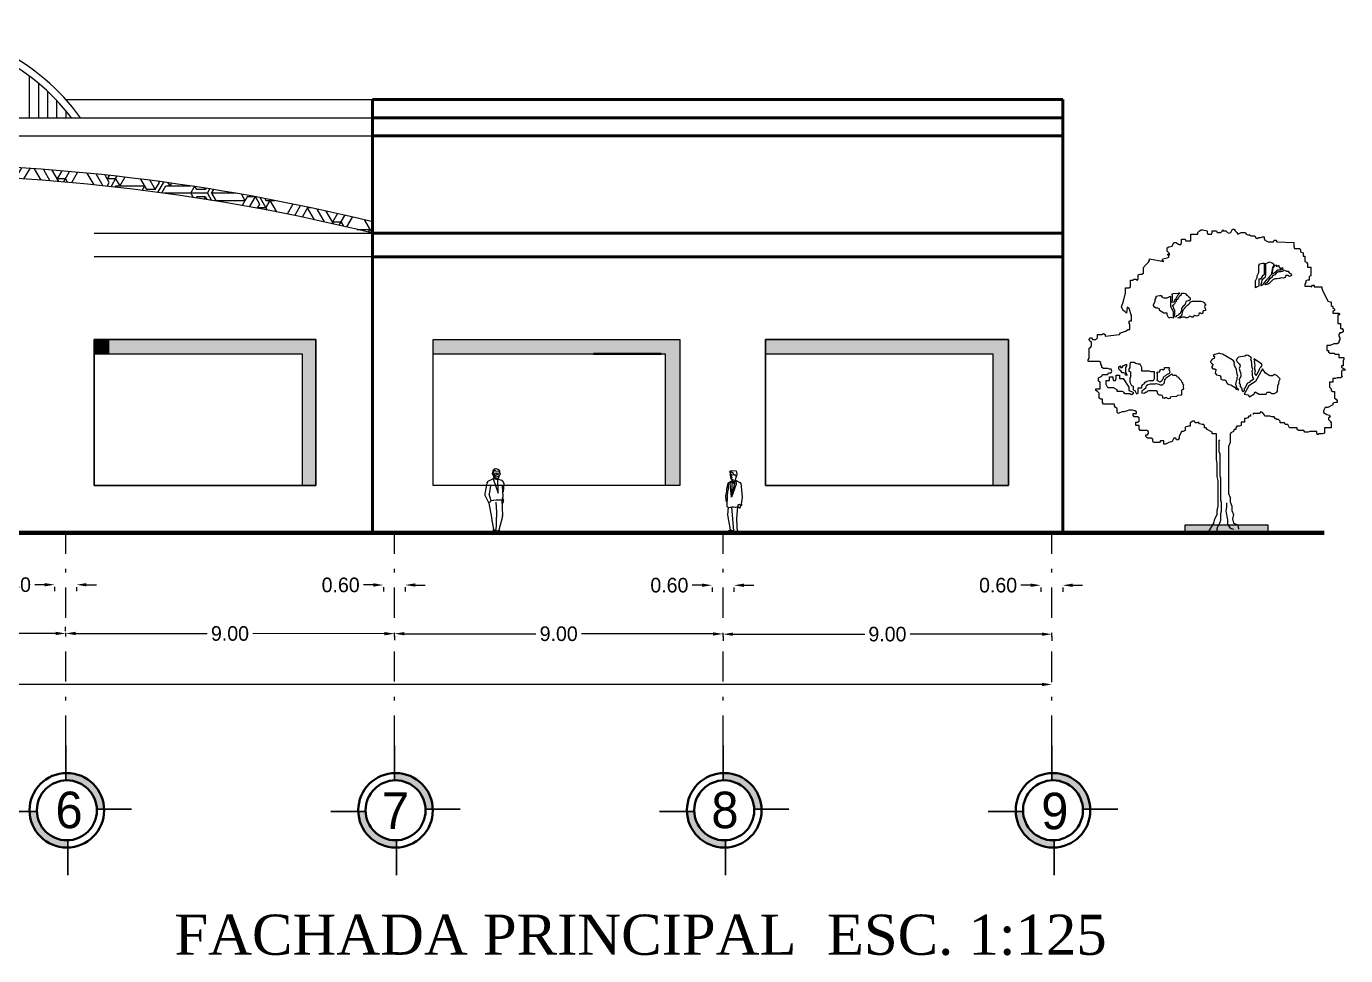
# Model space of a CAD drawing. Header units: millimetres. Extents: x 202 to 406, y -88 to 148.
# Drawn here: x 283.38 to 319.5, y -57.36 to -31.92 of the extents above; entities that cross this region are included whole.
import ezdxf

# ---------------------------------------------------------------- set-up
doc = ezdxf.new("R2010")
doc.units = ezdxf.units.MM
doc.header["$LTSCALE"] = 0.065
doc.linetypes.add('DASHDOT', pattern=[25.4, 12.7, -6.35, 0, -6.35])
doc.layers.get('0').update_dxf_attribs({"lineweight": 0})
doc.layers.add('ARBOLES', color=1, linetype='Continuous')
for name, color, linetype, lineweight in [('boyas', 50, 'Continuous', 30), ('cajon', 6, 'Continuous', 13), ('ejes', 1, 'DASHDOT', 0), ('escaleras', 90, 'Continuous', 25), ('frente', 7, 'Continuous', 53), ('LINEA DE TIERRA', 183, 'Continuous', 90), ('MUEBLE-1', 5, 'Continuous', 15), ('muebles', 140, 'Continuous', 0), ('muros', 50, 'Continuous', 40)]:
    doc.layers.add(name, color=color, linetype=linetype, lineweight=lineweight)
doc.dimstyles.get("Standard").update_dxf_attribs({"dimtxt": 0.4, "dimasz": 0.2725, "dimexe": 0.18, "dimexo": 0.0625, "dimgap": 0.09, "dimtad": 0, "dimtih": 1, "dimtoh": 1, "dimzin": 0, "dimdsep": 46, "dimtxsty": 'Standard', "dimcen": 0.283, "dimadec": 0, "dimazin": 0, "dimtfac": 1, "dimtofl": 0, "dimtmove": 0, "dimatfit": 3, "dimfxl": 1, "dimtolj": 1, "dimtzin": 0, "dimarcsym": 0})

# ---------------------------------------------------------------- blocks, each defined once
blk = doc.blocks.new('Eschum02')
at = {"color": 0, "linetype": 'ByBlock'}
for p, q in [((-0.112, 1.676), (-0.076, 1.698)), ((-0.098, 1.624), (-0.112, 1.676)), ((-0.103, 1.597), (-0.091, 1.502)), ((-0.067, 1.672), (-0.095, 1.631)), ((-0.081, 1.595), (-0.061, 1.595)), ((-0.076, 1.698), (0.057, 1.69)), ((-0.076, 1.471), (-0.049, 1.455)), ((-0.061, 1.595), (-0.075, 1.511)), ((-0.075, 1.511), (-0.042, 1.507)), ((-0.047, 1.452), (-0.067, 0.97)), ((-0.05, 1.668), (-0.005, 1.587)), ((-0.049, 1.454), (-0.014, 1.454)), ((-0.005, 1.587), (0.048, 1.587)), ((0.039, 1.482), (0.035, 1.433)), ((0.06, 1.517), (0.039, 1.482)), ((0.048, 1.587), (0.048, 1.506)), ((0.057, 1.69), (0.079, 1.609)), ((0.078, 1.613), (0.061, 1.517)), ((-0.211, 1.094), (-0.219, 1.054)), ((-0.207, 1.14), (-0.211, 1.094)), ((-0.203, 1.193), (-0.207, 1.14)), ((-0.164, 1.355), (-0.203, 1.193)), ((-0.179, 1.091), (-0.183, 1.035)), ((-0.174, 1.133), (-0.179, 1.091)), ((-0.161, 1.196), (-0.171, 1.146)), ((-0.164, 1.359), (-0.045, 1.428)), ((-0.155, 1.353), (-0.162, 1.195)), ((-0.107, 1.342), (-0.049, 1.419)), ((-0.067, 0.97), (-0.107, 1.342)), ((0.037, 1.436), (-0.067, 0.97)), ((0.066, 1.327), (-0.067, 0.97)), ((-0.023, 1.368), (-0.053, 1.338)), ((-0.021, 1.381), (-0.048, 1.393)), ((-0.047, 1.414), (-0.03, 1.402)), ((0.038, 1.429), (-0.024, 1.398)), ((-0.023, 1.381), (0.014, 1.398)), ((0.012, 1.34), (-0.023, 1.368)), ((0.014, 1.398), (0.012, 1.34)), ((0.04, 1.435), (0.179, 1.368)), ((0.056, 1.426), (0.066, 1.327)), ((0.19, 1.352), (0.224, 0.972)), ((-0.219, 1.054), (-0.231, 1.008)), ((-0.231, 1.008), (-0.227, 0.968)), ((-0.227, 0.968), (-0.223, 0.922)), ((-0.223, 0.922), (-0.219, 0.882)), ((-0.219, 0.882), (-0.199, 0.843)), ((-0.187, 0.903), (-0.195, 0.854)), ((-0.195, 0.854), (-0.195, 0.714)), ((-0.183, 1), (-0.187, 0.951)), ((-0.187, 0.951), (-0.187, 0.903)), ((-0.183, 1.035), (-0.183, 1)), ((0.115, 0.777), (0.102, 0.707)), ((0.112, 0.772), (0.155, 0.772)), ((0.19, 0.749), (0.153, 0.77)), ((0.182, 0.693), (0.186, 0.749)), ((0.204, 0.743), (0.185, 0.743)), ((0.224, 0.972), (0.203, 0.777)), ((0.204, 0.78), (0.204, 0.743)), ((-0.195, 0.714), (-0.162, 0.7)), ((-0.162, 0.7), (-0.174, 0.491)), ((-0.174, 0.491), (-0.099, 0.076)), ((-0.162, 0.7), (-0.116, 0.693)), ((-0.116, 0.693), (-0.082, 0.7)), ((-0.082, 0.7), (-0.074, 0.707)), ((-0.07, 0.7), (-0.036, 0.707)), ((-0.07, 0.707), (-0.011, 0.041)), ((-0.036, 0.707), (-0.003, 0.707)), ((-0.003, 0.707), (0.031, 0.7)), ((0.031, 0.7), (0.064, 0.7)), ((0.064, 0.7), (0.09, 0.707)), ((0.079, 0.377), (0.106, 0.712)), ((0.098, 0.003), (0.079, 0.377)), ((0.105, 0.714), (0.092, 0.709)), ((0.102, 0.721), (0.153, 0.679)), ((0.153, 0.679), (0.178, 0.686)), ((-0.099, 0.072), (-0.158, 0.037)), ((-0.158, 0.037), (-0.154, 0.01)), ((-0.154, 0.01), (-0.091, 0.01)), ((-0.101, 0.075), (-0.009, 0.062)), ((-0.082, -0.004), (-0.078, 0.016)), ((0.094, 0.003), (-0.082, -0.004)), ((-0.078, 0.016), (-0.011, 0.043)), ((-0.012, 0.049), (0.097, 0.039))]:
    blk.add_line(p, q, dxfattribs=at)
for centre, radius, start, end in [((-0.053, 1.603), 0.05, 146.1208, 187.0254), ((-0.042, 1.508), 0.05, 187.0254, 227.2391), ((0.17, 1.35), 0.02, 5.0861, 64.0675)]:
    blk.add_arc(centre, radius, start, end, dxfattribs=at)
blk = doc.blocks.new('Eschum01')
at = {"color": 0, "linetype": 'ByBlock'}
for p, q in [((-0.106, 1.475), (-0.22, 1.424)), ((-0.127, 1.61), (-0.087, 1.519)), ((-0.124, 1.607), (-0.123, 1.666)), ((-0.118, 1.595), (-0.072, 1.716)), ((-0.087, 1.519), (-0.109, 1.475)), ((-0.109, 1.477), (0.025, 1.085)), ((-0.019, 1.455), (-0.106, 1.475)), ((-0.092, 1.61), (-0.059, 1.533)), ((-0.053, 1.5), (-0.085, 1.521)), ((-0.072, 1.723), (-0.041, 1.689)), ((-0.059, 1.533), (0.005, 1.542)), ((-0.056, 1.502), (-0.004, 1.48)), ((-0.048, 1.753), (-0.035, 1.755)), ((-0.038, 1.69), (0.039, 1.689)), ((-0.035, 1.755), (0.01, 1.741)), ((0.016, 1.461), (-0.019, 1.455)), ((-0.003, 1.48), (0.031, 1.488)), ((0.005, 1.542), (0.038, 1.536)), ((0.018, 1.485), (0.016, 1.461)), ((0.019, 1.474), (0.108, 1.437)), ((0.025, 1.085), (0.022, 1.471)), ((0.054, 1.574), (0.033, 1.492)), ((0.039, 1.682), (0.056, 1.705)), ((0.073, 1.651), (0.068, 1.632)), ((-0.282, 1.352), (-0.341, 1.063)), ((-0.183, 1.296), (-0.219, 1.052)), ((0.168, 0.987), (0.142, 1.289)), ((0.182, 1.359), (0.162, 1.117)), ((-0.337, 1.031), (-0.228, 0.811)), ((-0.228, 0.811), (-0.165, 0.877)), ((-0.228, 0.811), (-0.154, 0.42)), ((-0.165, 0.877), (-0.223, 1.053)), ((-0.173, 0.884), (-0.029, 0.901)), ((-0.029, 0.901), (0.133, 0.899)), ((-0.008, 0.566), (-0.026, 0.838)), ((0.127, 0.899), (0.149, 0.471)), ((0.133, 0.902), (0.168, 0.987)), ((0.165, 0.846), (0.136, 0.804)), ((0.15, 0.938), (0.169, 0.894)), ((-0.153, 0.398), (-0.099, 0.084)), ((-0.03, 0.009), (-0.01, 0.566)), ((0.148, 0.447), (0.046, 0.071)), ((-0.109, 0.044), (-0.121, 0.03)), ((-0.121, 0.03), (-0.12, 0.008)), ((-0.12, 0.008), (-0.019, 0.009)), ((-0.102, 0.083), (-0.033, 0.061)), ((0.045, 0.062), (-0.03, 0.035)), ((0.096, -0.001), (-0.03, 0.005)), ((0.045, 0.067), (0.111, 0.033))]:
    blk.add_line(p, q, dxfattribs=at)
for centre in [(-0.033, 1.604), (0.046, 1.607)]:
    blk.add_circle(centre, 0.0335, dxfattribs=at)
for centre, radius, start, end in [((-0.033, 1.664), 0.09, 99.8163, 178.7371), ((-0.017, 1.655), 0.09, 0, 72.0687), ((-0.195, 1.338), 0.09, 106.2476, 177.4886), ((0.093, 1.348), 0.09, 7.0196, 80.4359), ((-0.292, 1.053), 0.05, 168.5542, 206.2712), ((0.123, 0.874), 0.05, 326.3099, 23.6294), ((-0.065, 0.413), 0.09, 175.6294, 189.8778), ((0.059, 0.461), 0.09, 351.2106, 6.3054), ((-0.148, 0.076), 0.05, 320.1944, 9.8778), ((0.096, 0.019), 0.02, 270, 42.2542)]:
    blk.add_arc(centre, radius, start, end, dxfattribs=at)
blk = doc.blocks.new('*D74')
at = {"layer": 'cajon', "color": 0, "lineweight": -2}
for p, q in [((239.459, -49.875), (239.459, -49.758)), ((311.459, -49.875), (311.459, -49.758)), ((239.732, -49.938), (274.636, -49.938)), ((311.187, -49.938), (276.283, -49.938))]:
    blk.add_line(p, q, dxfattribs=at)
at = {"layer": 'cajon', "color": 0}
for points in [[(239.732, -49.892), (239.732, -49.983), (239.459, -49.938)], [(311.187, -49.892), (311.187, -49.983), (311.459, -49.938)]]:
    blk.add_solid(points, dxfattribs=at)
at = {"layer": 'Defpoints', "color": 0}
for p in [(239.459, -49.938), (311.459, -49.938), (311.459, -49.938)]:
    blk.add_point(p, dxfattribs=at)
at = {"layer": 'cajon', "color": 0, "insert": (275.459, -49.938), "char_height": 0.4, "attachment_point": 5}
blk.add_mtext('\\A1;72.00', dxfattribs=at)
blk = doc.blocks.new('*D73')
at = {"layer": 'cajon', "color": 0, "lineweight": -2}
for p, q in [((275.456, -48.471), (275.456, -48.354)), ((284.456, -48.478), (284.456, -48.361)), ((275.729, -48.534), (279.333, -48.537)), ((284.184, -48.54), (280.58, -48.538))]:
    blk.add_line(p, q, dxfattribs=at)
at = {"layer": 'cajon', "color": 0}
for points in [[(275.729, -48.488), (275.729, -48.579), (275.456, -48.534)], [(284.184, -48.495), (284.184, -48.586), (284.456, -48.541)]]:
    blk.add_solid(points, dxfattribs=at)
at = {"layer": 'Defpoints', "color": 0}
for p in [(275.456, -48.534), (275.456, -48.534), (284.456, -48.541)]:
    blk.add_point(p, dxfattribs=at)
at = {"layer": 'cajon', "color": 0, "insert": (279.956, -48.537), "char_height": 0.4, "attachment_point": 5}
blk.add_mtext('\\A1;9.00', dxfattribs=at)
blk = doc.blocks.new('*D79')
at = {"layer": 'cajon', "color": 0, "lineweight": -2}
for p, q in [((302.456, -48.617), (302.456, -48.741)), ((302.729, -48.561), (306.333, -48.561)), ((311.184, -48.561), (307.58, -48.561)), ((311.457, -48.617), (311.457, -48.741))]:
    blk.add_line(p, q, dxfattribs=at)
at = {"layer": 'cajon', "color": 0}
for points in [[(302.729, -48.516), (302.729, -48.607), (302.456, -48.561)], [(311.184, -48.516), (311.184, -48.607), (311.457, -48.561)]]:
    blk.add_solid(points, dxfattribs=at)
at = {"layer": 'Defpoints', "color": 0}
for p in [(302.456, -48.555), (311.457, -48.555), (311.457, -48.561)]:
    blk.add_point(p, dxfattribs=at)
at = {"layer": 'cajon', "color": 0, "insert": (306.956, -48.561), "char_height": 0.4, "attachment_point": 5}
blk.add_mtext('\\A1;9.00', dxfattribs=at)
blk = doc.blocks.new('*D65')
at = {"layer": 'cajon', "color": 0, "lineweight": -2}
for p, q in [((292.882, -47.214), (292.61, -47.214)), ((293.155, -47.277), (293.155, -47.394)), ((293.755, -47.277), (293.755, -47.395)), ((294.027, -47.215), (294.3, -47.215))]:
    blk.add_line(p, q, dxfattribs=at)
at = {"layer": 'cajon', "color": 0}
for points in [[(292.882, -47.168), (292.882, -47.259), (293.155, -47.214)], [(294.027, -47.169), (294.027, -47.26), (293.755, -47.215)]]:
    blk.add_solid(points, dxfattribs=at)
at = {"layer": 'Defpoints', "color": 0}
for p in [(293.155, -47.214), (293.155, -47.214), (293.755, -47.215)]:
    blk.add_point(p, dxfattribs=at)
at = {"layer": 'cajon', "color": 0, "insert": (291.986, -47.214), "char_height": 0.4, "attachment_point": 5}
blk.add_mtext('\\A1;0.60', dxfattribs=at)
blk = doc.blocks.new('*D80')
at = {"layer": 'cajon', "color": 0, "lineweight": -2}
for p, q in [((284.456, -48.478), (284.456, -48.361)), ((284.729, -48.541), (288.333, -48.544)), ((293.184, -48.548), (289.58, -48.545)), ((293.456, -48.61), (293.456, -48.728))]:
    blk.add_line(p, q, dxfattribs=at)
at = {"layer": 'cajon', "color": 0}
for points in [[(284.729, -48.495), (284.729, -48.586), (284.456, -48.541)], [(293.184, -48.502), (293.184, -48.593), (293.456, -48.548)]]:
    blk.add_solid(points, dxfattribs=at)
at = {"layer": 'Defpoints', "color": 0}
for p in [(284.456, -48.541), (284.456, -48.541), (293.456, -48.548)]:
    blk.add_point(p, dxfattribs=at)
at = {"layer": 'cajon', "color": 0, "insert": (288.956, -48.544), "char_height": 0.4, "attachment_point": 5}
blk.add_mtext('\\A1;9.00', dxfattribs=at)
blk = doc.blocks.new('*D66')
at = {"layer": 'cajon', "color": 0, "lineweight": -2}
for p, q in [((283.882, -47.207), (283.61, -47.207)), ((284.155, -47.269), (284.155, -47.387)), ((284.755, -47.27), (284.755, -47.387)), ((285.027, -47.208), (285.3, -47.208))]:
    blk.add_line(p, q, dxfattribs=at)
at = {"layer": 'cajon', "color": 0}
for points in [[(283.882, -47.161), (283.882, -47.252), (284.155, -47.207)], [(285.027, -47.162), (285.027, -47.253), (284.755, -47.207)]]:
    blk.add_solid(points, dxfattribs=at)
at = {"layer": 'Defpoints', "color": 0}
for p in [(284.155, -47.207), (284.155, -47.207), (284.755, -47.207)]:
    blk.add_point(p, dxfattribs=at)
at = {"layer": 'cajon', "color": 0, "insert": (282.986, -47.207), "char_height": 0.4, "attachment_point": 5}
blk.add_mtext('\\A1;0.60', dxfattribs=at)
blk = doc.blocks.new('*D64')
at = {"layer": 'cajon', "color": 0, "lineweight": -2}
for p, q in [((301.882, -47.221), (301.61, -47.221)), ((302.155, -47.284), (302.155, -47.401)), ((302.755, -47.284), (302.755, -47.402)), ((303.027, -47.222), (303.3, -47.222))]:
    blk.add_line(p, q, dxfattribs=at)
at = {"layer": 'cajon', "color": 0}
for points in [[(301.882, -47.176), (301.882, -47.266), (302.155, -47.221)], [(303.027, -47.176), (303.027, -47.267), (302.755, -47.222)]]:
    blk.add_solid(points, dxfattribs=at)
at = {"layer": 'Defpoints', "color": 0}
for p in [(302.155, -47.221), (302.155, -47.221), (302.755, -47.222)]:
    blk.add_point(p, dxfattribs=at)
at = {"layer": 'cajon', "color": 0, "insert": (300.986, -47.221), "char_height": 0.4, "attachment_point": 5}
blk.add_mtext('\\A1;0.60', dxfattribs=at)
blk = doc.blocks.new('*D81')
at = {"layer": 'cajon', "color": 0, "lineweight": -2}
for p, q in [((293.456, -48.61), (293.456, -48.728)), ((293.729, -48.548), (297.333, -48.551)), ((302.184, -48.555), (298.58, -48.552)), ((302.456, -48.617), (302.456, -48.735))]:
    blk.add_line(p, q, dxfattribs=at)
at = {"layer": 'cajon', "color": 0}
for points in [[(293.729, -48.503), (293.729, -48.593), (293.456, -48.548)], [(302.184, -48.509), (302.184, -48.6), (302.456, -48.555)]]:
    blk.add_solid(points, dxfattribs=at)
at = {"layer": 'Defpoints', "color": 0}
for p in [(293.456, -48.548), (293.456, -48.548), (302.456, -48.555)]:
    blk.add_point(p, dxfattribs=at)
at = {"layer": 'cajon', "color": 0, "insert": (297.956, -48.551), "char_height": 0.4, "attachment_point": 5}
blk.add_mtext('\\A1;9.00', dxfattribs=at)
blk = doc.blocks.new('*D63')
at = {"layer": 'cajon', "color": 0, "lineweight": -2}
for p, q in [((310.882, -47.221), (310.61, -47.221)), ((311.155, -47.284), (311.155, -47.401)), ((311.755, -47.284), (311.755, -47.402)), ((312.027, -47.222), (312.3, -47.222))]:
    blk.add_line(p, q, dxfattribs=at)
at = {"layer": 'cajon', "color": 0}
for points in [[(310.882, -47.176), (310.882, -47.266), (311.155, -47.221)], [(312.027, -47.176), (312.027, -47.267), (311.755, -47.222)]]:
    blk.add_solid(points, dxfattribs=at)
at = {"layer": 'Defpoints', "color": 0}
for p in [(311.155, -47.221), (311.155, -47.221), (311.755, -47.222)]:
    blk.add_point(p, dxfattribs=at)
at = {"layer": 'cajon', "color": 0, "insert": (309.986, -47.221), "char_height": 0.4, "attachment_point": 5}
blk.add_mtext('\\A1;0.60', dxfattribs=at)
blk = doc.blocks.new('1-arb4')
at = {"layer": 'ARBOLES'}
for points in [[(-51.9, 0), (-48.9, 3), (-31.3, 32.4), (-28.4, 47.1), (-19.6, 61.7), (-19.6, 76.4), (-16.6, 91.1), (-16.6, 179.3), (-19.6, 194), (-19.6, 238.1), (-22.5, 252.8), (-22.5, 341), (-37.2, 341), (-37.2, 346.8), (-54.8, 355.6), (-57.8, 361.5), (-63.6, 361.5), (-63.6, 367.4), (-66.6, 373.3), (-72.4, 373.3), (-81.2, 376.2), (-84.2, 382.1), (-90.1, 379.2), (-95.9, 379.2), (-98.9, 385), (-104.7, 385), (-113.6, 379.2), (-113.6, 367.4), (-119.4, 367.4), (-131.2, 364.5), (-131.2, 352.7), (-137.1, 349.8), (-142.9, 349.8), (-151.7, 332.1), (-151.7, 326.3), (-154.7, 320.4), (-160.6, 320.4), (-163.5, 326.3), (-169.4, 326.3), (-175.2, 314.5), (-187, 311.6), (-198.7, 305.7), (-204.6, 305.7), (-204.6, 317.4), (-216.4, 317.4), (-219.3, 311.6), (-239.9, 311.6), (-242.8, 317.4), (-242.8, 323.3), (-248.7, 326.3), (-260.4, 326.3), (-266.3, 332.1), (-266.3, 338), (-260.4, 338), (-257.5, 343.9), (-257.5, 349.8), (-263.3, 352.7), (-286.8, 352.7), (-289.8, 358.6), (-289.8, 370.3), (-301.5, 370.3), (-301.5, 382.1), (-295.7, 382.1), (-289.8, 385), (-289.8, 396.8), (-295.7, 399.7), (-307.4, 399.7), (-310.3, 405.6), (-310.3, 411.5), (-298.6, 411.5), (-298.6, 417.4), (-304.5, 420.3), (-313.3, 423.2), (-325, 423.2), (-330.9, 420.3), (-342.6, 417.4), (-348.5, 417.4), (-354.4, 414.4), (-363.2, 411.5), (-366.1, 417.4), (-366.1, 423.2), (-366.1, 429.1), (-372, 432.1), (-375, 437.9), (-375, 443.8), (-413.1, 443.8), (-416.1, 449.7), (-416.1, 461.5), (-421.9, 461.5), (-427.8, 464.4), (-427.8, 482), (-433.7, 487.9), (-439.6, 490.8), (-439.6, 496.7), (-424.9, 496.7), (-424.9, 520.2), (-430.8, 523.2), (-430.8, 534.9), (-419, 540.8), (-416.1, 546.7), (-398.5, 546.7), (-395.5, 552.6), (-386.7, 552.6), (-383.8, 558.4), (-386.7, 564.3), (-392.6, 564.3), (-398.5, 567.3), (-413.1, 567.3), (-419, 570.2), (-419, 576.1), (-421.9, 582), (-421.9, 587.8), (-427.8, 590.8), (-466, 590.8), (-466, 596.6), (-463.1, 602.5), (-463.1, 637.8), (-457.2, 640.7), (-454.3, 646.6), (-454.3, 658.4), (-460.1, 661.3), (-463.1, 667.2), (-460.1, 673.1), (-454.3, 673.1), (-451.3, 667.2), (-439.6, 667.2), (-433.7, 673.1), (-433.7, 684.8), (-419, 684.8), (-413.1, 687.8), (-407.3, 684.8), (-407.3, 678.9), (-357.3, 684.8), (-354.4, 690.7), (-336.8, 696.6), (-328, 702.5), (-322.1, 702.5), (-322.1, 720.1), (-325, 726), (-322.1, 731.8), (-316.2, 731.8), (-316.2, 749.5), (-324.2, 774.3), (-331.1, 779.6), (-333.8, 758.3), (-339.7, 764.2), (-345.6, 767.1), (-350.6, 780.7), (-344.4, 799.9), (-336.8, 828.8), (-336.8, 846.5), (-325, 846.5), (-319.2, 849.4), (-319.2, 872.9), (-313.3, 872.9), (-307.4, 875.9), (-301.5, 875.9), (-295.7, 872.9), (-292.7, 878.8), (-292.7, 890.5), (-286.8, 893.5), (-281, 893.5), (-275.1, 896.4), (-275.1, 914.1), (-272.2, 919.9), (-257.5, 934.6), (-254.5, 940.5), (-254.5, 946.4), (-204.6, 937.6), (-210.5, 940.5), (-207.5, 946.4), (-192.9, 949.3), (-187, 952.3), (-187, 958.1), (-192.9, 961.1), (-184, 961.1), (-187, 967), (-192.9, 972.8), (-192.9, 984.6), (-187, 987.5), (-175.2, 990.5), (-169.4, 1002.2), (-163.5, 1002.2), (-151.7, 996.4), (-145.9, 996.4), (-142.9, 1002.2), (-142.9, 1014), (-131.2, 1014), (-128.2, 1008.1), (-110.6, 1008.1), (-110.6, 1031.6), (-87.1, 1031.6), (-87.1, 1037.5), (-81.2, 1043.4), (-75.4, 1046.3), (-69.5, 1046.3), (-54.8, 1043.4), (-54.8, 1037.5), (-51.9, 1031.6), (-40.1, 1031.6), (-37.2, 1037.5), (-37.2, 1043.4), (-22.5, 1043.4), (-19.6, 1037.5), (-7.8, 1037.5), (-1.9, 1043.4), (-1.9, 1046.3), (1, 1043.4), (9.8, 1043.4), (15.7, 1037.5), (21.5, 1034.6), (27.4, 1037.5), (33.3, 1049.3), (39.2, 1049.3), (42.1, 1043.4), (48, 1037.5), (50.9, 1031.6), (62.7, 1037.5), (77.4, 1037.5), (80.3, 1031.6), (86.2, 1028.7), (92, 1028.7), (97.9, 1025.7), (109.7, 1025.7), (112.6, 1019.9), (118.5, 1016.9), (124.3, 1019.9), (130.2, 1019.9), (136.1, 1022.8), (142, 1022.8), (142, 1016.9), (144.9, 1011), (156.7, 1005.2), (174.3, 1005.2), (177.2, 1011), (183.1, 1011), (186, 1005.2), (244.8, 1002.2), (244.8, 990.5), (247.7, 981.7), (265.3, 981.7), (268.3, 975.8), (268.3, 969.9), (277.1, 967), (277.1, 955.2), (282.9, 955.2), (282.9, 937.6), (288.8, 934.6), (291.8, 928.8), (291.8, 917), (303.5, 917), (303.5, 887.6), (297.6, 884.7), (297.6, 872.9), (291.8, 872.9), (285.9, 870), (285.9, 864.1), (282.9, 858.2), (282.9, 852.3), (300.6, 852.3), (306.4, 849.4), (309.4, 855.3), (315.3, 855.3), (315.3, 849.4), (341.7, 849.4), (341.7, 843.5), (344.6, 837.6), (362.2, 799.4), (374, 796.5), (374, 784.7), (379.9, 781.8), (379.9, 775.9), (385.7, 773), (385.7, 767.1), (379.9, 764.2), (379.9, 758.3), (400.4, 758.3), (403.4, 752.4), (397.5, 752.4), (397.5, 723), (406.3, 723), (406.3, 705.4), (412.2, 705.4), (415.1, 699.5), (415.1, 693.6), (409.2, 690.7), (403.4, 690.7), (400.4, 684.8), (400.4, 678.9), (403.4, 673.1), (403.4, 667.2), (400.4, 661.3), (400.4, 655.4), (394.6, 652.5), (382.8, 652.5), (371.1, 646.6), (359.3, 646.6), (359.3, 629), (365.2, 629), (365.2, 623.1), (371.1, 620.2), (382.8, 620.2), (388.7, 617.2), (400.4, 617.2), (400.4, 605.5), (418.1, 605.5), (418.1, 599.6), (415.1, 593.7), (415.1, 576.1), (409.2, 576.1), (409.2, 570.2), (418.1, 567.3), (423.9, 561.4), (412.2, 561.4), (409.2, 555.5), (409.2, 543.7), (412.2, 537.9), (406.3, 534.9), (394.6, 534.9), (388.7, 532), (379.9, 532), (379.9, 520.2), (368.1, 520.2), (368.1, 502.6), (374, 496.7), (374, 490.8), (379.9, 487.9), (385.7, 487.9), (385.7, 464.4), (391.6, 461.5), (394.6, 455.6), (394.6, 449.7), (388.7, 449.7), (379.9, 446.8), (379.9, 440.9), (362.2, 432.1), (353.4, 432.1), (347.6, 420.3), (347.6, 414.4), (359.3, 408.5), (368.1, 405.6), (371.1, 399.7), (365.2, 396.8), (365.2, 390.9), (371.1, 385), (374, 379.2), (374, 361.5), (350.5, 361.5), (350.5, 343.9), (344.6, 341), (332.9, 341), (327, 338), (324.1, 343.9), (324.1, 349.8), (300.6, 349.8), (294.7, 346.8), (282.9, 346.8), (280, 352.7), (274.1, 352.7), (262.4, 352.7), (256.5, 355.6), (256.5, 361.5), (230.1, 361.5), (224.2, 373.3), (215.4, 373.3), (212.5, 379.2), (197.8, 379.2), (197.8, 385), (191.9, 390.9), (186, 390.9), (180.1, 393.9), (177.2, 399.7), (168.4, 399.7), (162.5, 402.7), (144.9, 402.7), (142, 408.5), (136.1, 414.4), (130.2, 417.4), (127.3, 411.5), (103.8, 411.5), (103.8, 408.5)], [(95, 408.5), (95, 402.7), (89.1, 402.7), (86.2, 396.8), (80.3, 393.9), (74.4, 393.9), (74.4, 382.1), (62.7, 382.1), (62.7, 370.3), (56.8, 367.4), (48, 367.4), (45, 361.5), (45, 355.6), (39.2, 355.6), (36.2, 349.8), (27.4, 344.6), (24.5, 338.7), (24.5, 311.6), (18.6, 296.9), (18.6, 135.2), (24.5, 120.5), (24.5, 105.8), (30.4, 91.1), (30.4, 76.4), (36.2, 61.7), (33.3, 47.1), (36.2, 32.4), (50.9, 26.5), (53.9, 11.8)], [(-20.3, 5.1), (-20.3, 12.6), (-17.7, 20.3), (-12.7, 27.8), (-10.2, 35.5), (-7.6, 43.1), (-7.6, 65.9), (-5.1, 73.5), (-5.1, 103.9), (-7.6, 111.5), (-7.6, 187.5), (-10.2, 195.1), (-10.2, 271.2), (-12.7, 278.8), (-12.7, 316.8), (-11.4, 320.6)], [(12.7, 102.9), (12.7, 88.2), (9.8, 73.5), (15.7, 44.1), (15.7, 29.4), (24.5, 14.7), (36.2, 11.8)]]:
    blk.add_lwpolyline(points, dxfattribs=at)
for points in [[(112.6, 846.5), (112.6, 870), (118.5, 881.7), (118.5, 887.6), (124.3, 899.4), (124.3, 922.9), (127.3, 928.8), (136.1, 931.7), (142, 931.7), (142, 890.5), (136.1, 887.6), (130.2, 875.9), (124.3, 875.9), (124.3, 852.3), (118.5, 849.4)], [(131.5, 852.7), (131.5, 859.2), (134.6, 865.6), (135.9, 872.1), (140.5, 878.5), (146.9, 884.4), (147.6, 890.8), (147.6, 929.6), (154, 932.2), (160.5, 935.4), (167, 934.1), (173.4, 929.6), (176, 923.1), (170.8, 916.7), (170.2, 910.2), (168.9, 903.7), (168.2, 897.3), (167, 890.8), (160.5, 885), (155.3, 878.5), (149.5, 872.1), (143.7, 865.6), (139.2, 859.2), (137.3, 856)], [(171.5, 893.4), (171.5, 899.9), (172.8, 906.3), (172.8, 912.8), (176.6, 919.3), (181.8, 925.7), (185.7, 919.3), (192.2, 924.4), (194.7, 918), (199.2, 911.5), (205.7, 916), (207, 909.6), (200.5, 907.6), (187.6, 907.6), (182.5, 901.2), (177.3, 896.6)], [(175.4, 890.2), (181.8, 892.1), (186.3, 898.6), (192.8, 902.5), (199.9, 902.5), (206.3, 903.1), (212.8, 907), (219.3, 903.7), (225.7, 903.7), (228.9, 897.3), (235.4, 894.7), (236.7, 888.2), (230.2, 885), (223.7, 888.2), (217.3, 888.2), (214.7, 881.8), (208.3, 879.8), (201.8, 880.5), (195.3, 878.5), (187, 877.2), (179.2, 877.2), (172.1, 873.4), (165.7, 866.9), (159.2, 861.1), (152.7, 857.9), (145.6, 856), (147.6, 862.4), (155.3, 866.9), (159.2, 873.4), (164.4, 879.8), (170.8, 885), (172.1, 888.2)], [(-175.6, 795.3), (-175.6, 799.4), (-174.9, 803.5), (-174.9, 811.7), (-174.3, 815.8), (-174.9, 819.9), (-176.3, 823.9), (-172.2, 826.7), (-149.7, 828.1), (-153.8, 827.3), (-153.8, 823.3), (-157.2, 819.2), (-159.9, 815.1), (-161.3, 811), (-163.3, 806.9), (-167.5, 802.8), (-168.1, 798.7), (-171.5, 796)], [(-167.5, 744.2), (-168.8, 748.3), (-166.7, 752.4), (-166.7, 756.5), (-166.1, 760.6), (-166.1, 768.8), (-169.5, 772.8), (-170.2, 776.9), (-172.2, 781), (-174.3, 785.1), (-170.2, 787.8), (-166.7, 791.9), (-164.7, 796), (-160.7, 800.1), (-160.7, 804.2), (-156.5, 807.6), (-153.1, 811.7), (-151.1, 815.8), (-147.7, 819.9), (-143.6, 823.3), (-143.6, 827.3), (-139.5, 828.1), (-134.1, 828.1), (-130, 826.7), (-127.3, 822.6), (-123.2, 819.2), (-119.1, 815.8), (-115, 812.4), (-113.7, 808.3), (-113.7, 804.2), (-117.7, 800.8), (-124.5, 799.4), (-128.6, 797.4), (-129.3, 793.3), (-130.7, 789.2), (-134.1, 785.1), (-138.1, 782.4), (-140.9, 778.3), (-143.6, 774.2), (-143.6, 766), (-146.3, 762), (-147.7, 757.8), (-151.8, 755.8), (-154.5, 751.7), (-160.7, 749.7), (-162.7, 746.3)], [(-239.9, 787.7), (-234, 799.4), (-234, 805.3), (-231, 811.2), (-231, 817.1), (-219.3, 820), (-213.4, 820), (-210.5, 814.1), (-204.6, 811.2), (-192.9, 811.2), (-181.1, 817.1), (-181.1, 781.8), (-172.3, 764.2), (-172.3, 740.7), (-181.1, 743.6), (-187, 740.7), (-192.9, 752.4), (-192.9, 758.3), (-204.6, 758.3), (-213.4, 764.2), (-219.3, 767.1), (-219.3, 773), (-225.2, 775.9), (-231, 775.9), (-236.9, 778.9), (-239.9, 784.7)], [(-155.9, 742.8), (-150.4, 744.2), (-142.3, 751), (-140.9, 755.1), (-139.5, 759.2), (-139.5, 763.3), (-137.5, 767.4), (-136.8, 771.5), (-132.7, 774.9), (-129.3, 779), (-126.6, 783), (-122.5, 786.4), (-118.4, 789.2), (-114.3, 792.6), (-112.9, 796.7), (-108.9, 798.7), (-104.8, 799.4), (-76.9, 799.4), (-72.8, 798.7), (-68.7, 798), (-65.3, 794), (-61.2, 789.8), (-58.5, 785.8), (-62.5, 784.4), (-63.9, 780.3), (-61.2, 776.2), (-60.5, 772.2), (-60.5, 768.1), (-64.6, 766.7), (-68.7, 766.7), (-69.3, 762.6), (-69.3, 758.5), (-74.1, 756.5), (-78.2, 758.5), (-82.3, 758.5), (-83, 754.4), (-84.3, 750.4), (-89.1, 748.3), (-93.2, 749), (-97.3, 750.4), (-101.4, 748.3), (-104.1, 744.2), (-108.2, 744.2), (-112.3, 746.9), (-116.3, 747.6), (-119.8, 743.5), (-123.9, 742.2), (-127.9, 742.2), (-132, 744.2), (-140.2, 744.2), (-145, 743.5), (-149.1, 741.5)], [(55, 492.8), (49.3, 498.3), (44.1, 512.2), (45.2, 518.1), (46.5, 524), (49.3, 529), (49.6, 535.4), (51.6, 540.9), (49, 547.8), (47.7, 555.1), (47.2, 562), (44.6, 569), (41.5, 575.1), (38.9, 582.1), (40.1, 588.1), (36.5, 593.3), (32.1, 597), (-1.9, 616.4), (-7.4, 618.3), (-12.9, 620.3), (-19.8, 617.7), (-27.6, 615.5), (-33.8, 612.5), (-29.7, 608), (-30.9, 602), (-37.1, 599), (-40.7, 594.5), (-43.5, 589.5), (-39.5, 585), (-34.6, 582.2), (-36.6, 576.8), (-39.4, 571.8), (-35, 566), (-28.6, 565.6), (-23.6, 562.8), (-25.6, 557.3), (-26.8, 551.5), (-22.4, 545.6), (-17, 543.6), (-11.1, 542.5), (-7.5, 537.1), (-7, 530.3), (-2, 527.5), (4.8, 528), (10.2, 526), (11.6, 518.6), (15.6, 514.1), (20.5, 511.3), (26.9, 511), (36.9, 505.3), (42.3, 501.2), (45.8, 495.9)], [(70.1, 486.5), (74.5, 490.5), (74.9, 496.9), (77.7, 501.9), (79.7, 507.3), (85.4, 517.3), (92.3, 519.9), (96, 524.3), (101.3, 528), (106.6, 531.5), (103.6, 537.6), (102.2, 545), (102.6, 551.3), (100.5, 559.2), (103.3, 564.1), (100.6, 571.1), (99.3, 578.4), (99.7, 584.9), (98.4, 592.2), (95.8, 599.2), (98.6, 604.1), (94.1, 607.8), (87.5, 611.6), (81.6, 612.7), (75.4, 609.6), (68.1, 608.3), (60.7, 607), (53.4, 605.7), (48.9, 601.6), (46.1, 596.7), (48.7, 589.7), (56.1, 583.4), (59.6, 578), (57.7, 572.6), (56.4, 566.6), (57.7, 559.3), (60.8, 553.2), (61.3, 546.3), (61.8, 539.4), (56.1, 529.5), (56.6, 522.7), (55.4, 516.7), (59, 511.4), (59.5, 504.5), (65.6, 497.8), (65.7, 492.3)], [(115.3, 543), (118.2, 548), (120.2, 553.4), (125.8, 563.3), (127.9, 568.8), (131.5, 573.3), (136, 577.3), (132.9, 583.5), (106.5, 600.7), (111, 597), (108.2, 592.1), (109.5, 584.8), (110, 577.9), (108.8, 571.9), (108.5, 565.6), (110.7, 557.8), (108.6, 552.3), (110.9, 546.6)], [(-330.9, 543.7), (-336.8, 543.7), (-336.8, 549.6), (-342.6, 552.6), (-348.5, 552.6), (-351.5, 558.4), (-357.3, 561.4), (-360.3, 567.3), (-360.3, 573.1), (-354.4, 576.1), (-354.4, 570.2), (-348.5, 570.2), (-345.6, 576.1), (-333.8, 582), (-333.8, 576.1), (-336.8, 570.2), (-336.8, 555.5)], [(-319.2, 537.9), (-322.1, 532), (-322.1, 520.2), (-316.2, 508.5), (-310.3, 505.5), (-310.3, 493.8), (-304.5, 490.8), (-298.6, 479.1), (-292.7, 482), (-292.7, 499.7), (-281, 499.7), (-281, 505.5), (-278, 511.4), (-272.2, 514.4), (-269.2, 520.2), (-263.3, 523.2), (-254.5, 526.1), (-239.9, 526.1), (-236.9, 532), (-236.9, 555.5), (-248.7, 555.5), (-254.5, 558.4), (-281, 558.4), (-281, 570.2), (-286.8, 582), (-292.7, 582), (-301.5, 584.9), (-307.4, 587.8), (-319.2, 587.8), (-322.1, 582), (-322.1, 570.2), (-325, 564.3), (-325, 558.4), (-319.2, 555.5), (-319.2, 549.6)], [(-280.2, 481.9), (-279.7, 486.1), (-279.2, 490.2), (-275.1, 493.9), (-270.9, 496.5), (-266.8, 500.1), (-265.8, 504.2), (-264.2, 508.4), (-260.1, 512), (-255.4, 513), (-250.2, 513.5), (-245.6, 513.5), (-240.4, 514.1), (-234.7, 514.6), (-230.5, 515.1), (-225.9, 514.1), (-221.7, 513), (-217.6, 510.4), (-213.5, 510.4), (-209.3, 511), (-205.2, 513.5), (-202.5, 517.7), (-202.5, 521.8), (-201.5, 526.5), (-198.4, 530.6), (-196.4, 534.8), (-192.2, 538.4), (-188.1, 540), (-183.9, 544.1), (-179.8, 546.2), (-175.6, 548.8), (-175.1, 544.7), (-171, 543.6), (-166.3, 543.6), (-162.1, 544.1), (-159.1, 539.5), (-154.4, 536.9), (-151.8, 532.7), (-147.7, 529.6), (-144.6, 525.5), (-143.5, 521.3), (-139.4, 518.7), (-139.4, 514.6), (-136.8, 510.4), (-137.8, 506.3), (-137.8, 502.1), (-136.3, 498), (-138.9, 493.9), (-143, 491.8), (-143.5, 487.6), (-143.5, 483.5), (-143, 479.3), (-143, 475.2), (-157.5, 474.2), (-161.1, 470), (-178.2, 469), (-182.3, 467.9), (-182.9, 463.8), (-187, 461.7), (-191.2, 463.8), (-195.3, 465.9), (-199.5, 465.4), (-203.6, 462.8), (-207.7, 464.9), (-207.7, 469), (-209.8, 473.2), (-215, 475.2), (-220.2, 475.2), (-224.3, 477.3), (-225.9, 481.9), (-226.9, 486.6), (-231, 489.7), (-257, 489.7), (-261.1, 488.2), (-265.3, 484.6), (-269.4, 484), (-273, 480.9)], [(-227.9, 524.5), (-225.9, 528.6), (-225.9, 532.7), (-226.9, 536.9), (-226.9, 549.3), (-228.5, 553.4), (-224.3, 556.1), (-220.2, 554.5), (-216.6, 558.6), (-216.6, 562.8), (-211.4, 564.3), (-207.2, 562.8), (-202, 565.9), (-202, 570), (-190.1, 570.6), (-186, 571.1), (-185.5, 566.9), (-187, 562.8), (-184.5, 558.6), (-183.4, 554.5), (-186.5, 550.3), (-190.6, 547.8), (-194.8, 544.7), (-198.9, 542), (-203.1, 539.5), (-207.2, 535.9), (-207.2, 531.7), (-210.8, 527.6), (-212.4, 523.4), (-217.6, 520.3), (-221.7, 521.8), (-223.3, 522.9)], [(188.2, 489.2), (189.2, 507.6), (193.3, 514.7), (193.8, 523.9), (197.9, 531.1), (185.6, 542.8), (178.5, 546.9), (170.8, 541.7), (161.6, 542.2), (147.3, 550.4), (137.1, 565.7), (112.7, 522.7), (89.8, 507.4), (73.5, 478.8), (86.2, 476.2), (91.4, 468.6), (106.6, 478.8), (110.7, 486), (125, 477.9), (139.8, 478.9), (149, 478.4), (153.1, 485.6), (162.2, 485.1), (169.4, 481), (178.6, 480.5), (186.2, 485.6)], [(-404.3, 526.1), (-392.6, 526.1), (-392.6, 537.9), (-380.8, 537.9), (-380.8, 532), (-377.9, 526.1), (-372, 526.1), (-369.1, 532), (-369.1, 543.7), (-357.3, 543.7), (-357.3, 532), (-345.6, 532), (-325, 502.6), (-325, 490.8), (-316.2, 487.9), (-310.3, 485), (-310.3, 479.1), (-316.2, 476.1), (-322.1, 479.1), (-339.7, 479.1), (-342.6, 485), (-348.5, 487.9), (-366.1, 487.9), (-366.1, 493.8), (-377.9, 499.7), (-398.5, 499.7), (-404.3, 511.4)]]:
    blk.add_lwpolyline(points, close=True, dxfattribs=at)

msp = doc.modelspace()

# ---------------------------------------------------------------- hatches: boundary and pattern name
at = {"layer": 'cajon'}
h = msp.add_hatch(dxfattribs=at)
h.set_pattern_fill('ESCHER', color=256, scale=0.045, style=0)
h.set_pattern_definition([(60, (238.9595, -12.7301), (-1.371602, 1e-06), [1.2573, -0.1143]), (180, (238.9595, -12.7301), (0.6858, -1.187842), [1.2573, -0.1143]), (300, (238.9595, -12.7301), (1.371602, 1e-06), [1.2573, -0.1143]), (60, (239.0738, -12.7301), (-1.371602, 1e-06), [0.2286, -1.143]), (300, (239.0738, -12.7301), (1.371602, 1e-06), [0.2286, -1.143]), (60, (238.9023, -12.6311), (-1.371602, 1e-06), [0.2286, -1.143]), (180, (238.9023, -12.6311), (0.6858, -1.187842), [0.2286, -1.143]), (300, (238.9023, -12.8291), (1.371602, 1e-06), [0.2286, -1.143]), (180, (238.9023, -12.8291), (0.6858, -1.187842), [0.2286, -1.143]), (60, (238.5023, -12.7301), (-1.371602, 1e-06), [0.2286, -1.143]), (300, (238.5023, -12.7301), (1.371602, 1e-06), [0.2286, -1.143]), (60, (239.1881, -13.126), (-1.371602, 1e-06), [0.2286, -1.143]), (180, (239.1881, -13.126), (0.6858, -1.187842), [0.2286, -1.143]), (300, (239.1881, -12.3341), (1.371602, 1e-06), [0.2286, -1.143]), (180, (239.1881, -12.3341), (0.6858, -1.187842), [0.2286, -1.143]), (0, (239.1881, -12.5321), (-0.6858, 1.187842), [0.8001, -0.5715]), (0, (239.1881, -12.928), (-0.6858, 1.187842), [0.8001, -0.5715]), (120, (239.0166, -12.4331), (-1.371602, -1e-06), [0.8001, -0.5715]), (120, (238.6737, -12.6311), (-1.371602, -1e-06), [0.8001, -0.5715]), (240, (238.6737, -12.8291), (0.685802, -1.187841), [0.8001, -0.5715]), (240, (239.0166, -13.027), (0.685802, -1.187841), [0.8001, -0.5715])])
h.paths.add_polyline_path([(268.405, -36.831), (268.405, -37.137, -0.112543), (292.859, -37.581), (292.859, -37.272, 0.111917)])
at = {"layer": 'escaleras'}
for points in [[(300.869, -40.887), (300.869, -44.488), (301.276, -44.488), (301.276, -40.488), (294.518, -40.488), (294.518, -40.887)], [(309.842, -40.887), (309.842, -44.488), (310.273, -44.488), (310.273, -40.488), (303.618, -40.488), (303.618, -40.887)]]:
    msp.add_hatch(color=256, dxfattribs=at).paths.add_polyline_path(points)
h = msp.add_hatch(color=256, dxfattribs=at)
h.paths.add_polyline_path([(315.867, -45.569), (315.106, -45.569), (315.106, -45.774), (315.735, -45.774), (315.756, -45.754)])
h.paths.add_polyline_path([(317.368, -45.569), (315.867, -45.569), (315.756, -45.754), (315.735, -45.774), (317.368, -45.774)])
at = {"layer": 'MUEBLE-1'}
for points in [[(285.233, -40.886), (285.63, -40.886), (285.63, -40.488), (285.233, -40.488)], [(291.304, -40.488), (285.624, -40.488), (285.624, -40.887), (290.93, -40.887), (290.93, -44.488), (291.304, -44.488)]]:
    msp.add_hatch(color=256, dxfattribs=at).paths.add_polyline_path(points)
at = {"layer": 'muros'}
h = msp.add_hatch(color=256, dxfattribs=at)
h.paths.add_polyline_path([(284.488, -54.205, 0.009291), (284.518, -54.204), (284.518, -54.404, -0.007471), (284.488, -54.405, -0.405488), (283.468, -53.413), (283.668, -53.413, 0.40337)])
h.paths.add_polyline_path([(284.489, -52.562, 0.009291), (284.459, -52.563), (284.459, -52.363, -0.007471), (284.489, -52.362, -0.405488), (285.51, -53.354), (285.309, -53.354, 0.40337)])
h = msp.add_hatch(color=256, dxfattribs=at)
h.paths.add_polyline_path([(293.488, -54.205, 0.009291), (293.518, -54.204), (293.518, -54.404, -0.007471), (293.488, -54.405, -0.405488), (292.468, -53.413), (292.668, -53.413, 0.40337)])
h.paths.add_polyline_path([(293.489, -52.562, 0.009291), (293.459, -52.563), (293.459, -52.363, -0.007471), (293.489, -52.362, -0.405488), (294.51, -53.354), (294.309, -53.354, 0.40337)])
h = msp.add_hatch(color=256, dxfattribs=at)
h.paths.add_polyline_path([(302.488, -54.205, 0.009291), (302.518, -54.204), (302.518, -54.404, -0.007471), (302.488, -54.405, -0.405488), (301.468, -53.413), (301.668, -53.413, 0.40337)])
h.paths.add_polyline_path([(302.489, -52.562, 0.009291), (302.459, -52.563), (302.459, -52.363, -0.007471), (302.489, -52.362, -0.405488), (303.51, -53.354), (303.309, -53.354, 0.40337)])
h = msp.add_hatch(color=256, dxfattribs=at)
h.paths.add_polyline_path([(311.488, -54.205, 0.009291), (311.518, -54.204), (311.518, -54.404, -0.007471), (311.488, -54.405, -0.405488), (310.468, -53.413), (310.668, -53.413, 0.40337)])
h.paths.add_polyline_path([(311.489, -52.562, 0.009291), (311.459, -52.563), (311.459, -52.363, -0.007471), (311.489, -52.362, -0.405488), (312.51, -53.354), (312.309, -53.354, 0.40337)])

# ---------------------------------------------------------------- linework, layer by layer
at = {"layer": 'boyas'}
for p, q in [((284.459, -52.558), (284.459, -51.611)), ((293.459, -52.558), (293.459, -51.611)), ((302.459, -52.558), (302.459, -51.611)), ((311.459, -52.558), (311.459, -51.611)), ((283.663, -53.413), (282.716, -53.413)), ((285.314, -53.354), (286.261, -53.354)), ((292.663, -53.413), (291.716, -53.413)), ((294.314, -53.354), (295.261, -53.354)), ((301.663, -53.413), (300.716, -53.413)), ((303.314, -53.354), (304.261, -53.354)), ((310.663, -53.413), (309.716, -53.413)), ((312.314, -53.354), (313.261, -53.354)), ((284.518, -54.209), (284.518, -55.156)), ((293.518, -54.209), (293.518, -55.156)), ((302.518, -54.209), (302.518, -55.156)), ((311.518, -54.209), (311.518, -55.156))]:
    msp.add_line(p, q, dxfattribs=at)
at = {"layer": 'cajon'}
for p, q in [((283.459, -33.276), (283.459, -34.417)), ((283.709, -33.473), (283.709, -34.417)), ((283.959, -33.694), (283.959, -34.417)), ((284.209, -33.941), (284.209, -34.417)), ((284.459, -34.222), (284.459, -34.417))]:
    msp.add_line(p, q, dxfattribs=at)
for centre, radius, start, end in [((279.959, -37.98), 6.062, 35.9889, 144.0111), ((279.959, -37.98), 5.862, 37.4216, 142.5784), ((279.659, -90.993), 55.32, 76.1953, 103.8815), ((279.659, -90.993), 55.02, 76.1185, 103.8815)]:
    msp.add_arc(centre, radius, start, end, dxfattribs=at)
at = {"layer": 'ejes'}
for p, q in [((284.459, -51.611), (284.459, -45.788)), ((293.459, -51.611), (293.459, -45.788)), ((302.459, -51.611), (302.459, -45.788)), ((311.459, -51.611), (311.459, -45.788))]:
    msp.add_line(p, q, dxfattribs=at)
at = {"layer": 'escaleras'}
for p, q in [((284.459, -33.917), (292.859, -33.917)), ((266.459, -34.417), (292.859, -34.417)), ((266.459, -34.917), (292.859, -34.917)), ((285.233, -37.581), (292.859, -37.581)), ((292.859, -38.23), (285.233, -38.23)), ((294.518, -40.887), (296.654, -40.887)), ((294.518, -40.887), (300.869, -40.887)), ((298.909, -40.887), (300.869, -40.887)), ((300.869, -40.887), (300.869, -44.488)), ((300.869, -40.887), (300.869, -44.488)), ((303.618, -40.887), (309.842, -40.887)), ((303.618, -40.887), (309.842, -40.887)), ((309.842, -40.887), (309.842, -44.48)), ((309.842, -40.887), (309.842, -44.488))]:
    msp.add_line(p, q, dxfattribs=at)
for points in [[(294.518, -40.488), (301.276, -40.488), (301.276, -44.488), (294.518, -44.488)], [(303.618, -44.488), (310.273, -44.488), (310.273, -40.488), (303.618, -40.488)], [(303.618, -40.488), (310.273, -40.488), (310.273, -44.488), (303.618, -44.488)], [(315.106, -45.569), (317.368, -45.569), (317.368, -45.774), (315.106, -45.774)]]:
    msp.add_lwpolyline(points, close=True, dxfattribs=at)
at = {"layer": 'frente'}
for p, q in [((292.859, -33.917), (292.859, -33.917)), ((292.859, -33.917), (311.759, -33.917)), ((292.859, -34.417), (311.759, -34.417)), ((292.859, -34.917), (311.759, -34.917)), ((292.859, -37.581), (311.759, -37.581)), ((292.859, -38.23), (311.759, -38.23))]:
    msp.add_line(p, q, dxfattribs=at)
msp.add_lwpolyline([(311.759, -33.917), (311.759, -45.788), (292.859, -45.788), (292.859, -33.917)], dxfattribs=at)
at = {"layer": 'LINEA DE TIERRA'}
msp.add_line((231.124, -45.788), (318.91, -45.788), dxfattribs=at)
at = {"layer": 'MUEBLE-1'}
for p, q in [((285.233, -40.887), (290.93, -40.887)), ((285.233, -40.887), (290.93, -40.887)), ((290.93, -40.887), (290.93, -44.488)), ((290.93, -40.887), (290.93, -44.48))]:
    msp.add_line(p, q, dxfattribs=at)
for points in [[(285.233, -40.488), (291.304, -40.488), (291.304, -44.488), (285.233, -44.488)], [(285.233, -44.488), (291.304, -44.488), (291.304, -40.488), (285.233, -40.488)], [(285.233, -40.488), (285.63, -40.488), (285.63, -40.886), (285.233, -40.886)]]:
    msp.add_lwpolyline(points, close=True, dxfattribs=at)
at = {"layer": 'muros'}
for p, q in [((292.859, -33.917), (292.859, -45.788)), ((311.759, -45.788), (311.759, -33.917)), ((298.909, -40.887), (300.76, -40.887))]:
    msp.add_line(p, q, dxfattribs=at)
for centre, radius in [((284.489, -53.384), 1.021), ((293.489, -53.384), 1.021), ((302.489, -53.384), 1.021), ((311.489, -53.384), 1.021), ((284.489, -53.384), 0.821), ((284.489, -53.384), 0.821), ((284.489, -53.384), 0.821), ((284.489, -53.384), 0.821), ((293.489, -53.384), 0.821), ((293.489, -53.384), 0.821), ((293.489, -53.384), 0.821), ((293.489, -53.384), 0.821), ((302.489, -53.384), 0.821), ((302.489, -53.384), 0.821), ((302.489, -53.384), 0.821), ((302.489, -53.384), 0.821), ((311.489, -53.384), 0.821), ((311.489, -53.384), 0.821), ((311.489, -53.384), 0.821), ((311.489, -53.384), 0.821)]:
    msp.add_circle(centre, radius, dxfattribs=at)

# ---------------------------------------------------------------- block references
at = {"layer": 'muebles', "xscale": 0.00792, "yscale": 0.00792, "zscale": 0.00792}
msp.add_blockref('1-arb4', (316.143, -45.777), dxfattribs=at)
at = {"layer": 'muebles'}
for name, p in [('Eschum01', (296.271, -45.782)), ('Eschum02', (302.753, -45.781))]:
    msp.add_blockref(name, p, dxfattribs=at)

# ---------------------------------------------------------------- texts
at = {"layer": 'muros', "attachment_point": 1}
for s, insert, char_height, width in [('6', (284.178, -52.874), 1, 0.7179), ('7', (293.114, -52.896), 1, 0.7179), ('8', (302.135, -52.874), 1, 0.7179), ('9', (311.167, -52.903), 1, 0.7179), ('{\\fTimes New Roman|b0|i0|c0|p18;FACHADA PRINCIPAL  ESC. 1:125}', (287.434, -56.24), 1.1, 25.7839)]:
    msp.add_mtext(s, dxfattribs=dict(at, insert=insert, char_height=char_height, width=width))

# ---------------------------------------------------------------- dimensions: what is measured, and where the dimension line sits
at = {"layer": 'cajon'}
for base, p1, p2, picture, middle in [((284.155, -47.207), (284.755, -47.207), (284.155, -47.207), '*D66', (282.986, -47.207)), ((293.155, -47.214), (293.755, -47.215), (293.155, -47.214), '*D65', (291.986, -47.214)), ((302.155, -47.221), (302.755, -47.222), (302.155, -47.221), '*D64', (300.986, -47.221)), ((311.155, -47.221), (311.755, -47.222), (311.155, -47.221), '*D63', (309.986, -47.221)), ((284.456, -48.541), (293.456, -48.548), (284.456, -48.541), '*D80', (288.956, -48.544))]:
    dim = msp.add_linear_dim(base=base, p1=p1, p2=p2, angle=359.9548, dimstyle='Standard', dxfattribs=at)
    dim.commit()
    dim.dimension.update_dxf_attribs({"geometry": picture, "text_midpoint": middle})
for p1, p2, picture, middle in [((284.456, -48.541), (275.456, -48.534), '*D73', (279.956, -48.537)), ((302.456, -48.555), (293.456, -48.548), '*D81', (297.956, -48.551))]:
    dim = msp.add_aligned_dim(p1=p1, p2=p2, distance=0, dimstyle='Standard', dxfattribs=at)
    dim.commit()
    dim.dimension.update_dxf_attribs({"geometry": picture, "text_midpoint": middle})
dim = msp.add_linear_dim(base=(311.457, -48.561), p1=(302.456, -48.555), p2=(311.457, -48.555), dimstyle='Standard', dxfattribs=at)
dim.commit()
dim.dimension.update_dxf_attribs({"geometry": '*D79', "text_midpoint": (306.956, -48.561), "dimtype": 160})
dim = msp.add_linear_dim(base=(311.459, -49.938), p1=(239.459, -49.938), p2=(311.459, -49.938), dimstyle='Standard', dxfattribs=at)
dim.commit()
dim.dimension.update_dxf_attribs({"geometry": '*D74', "text_midpoint": (275.459, -49.938)})

doc.saveas('drawing.dxf')
